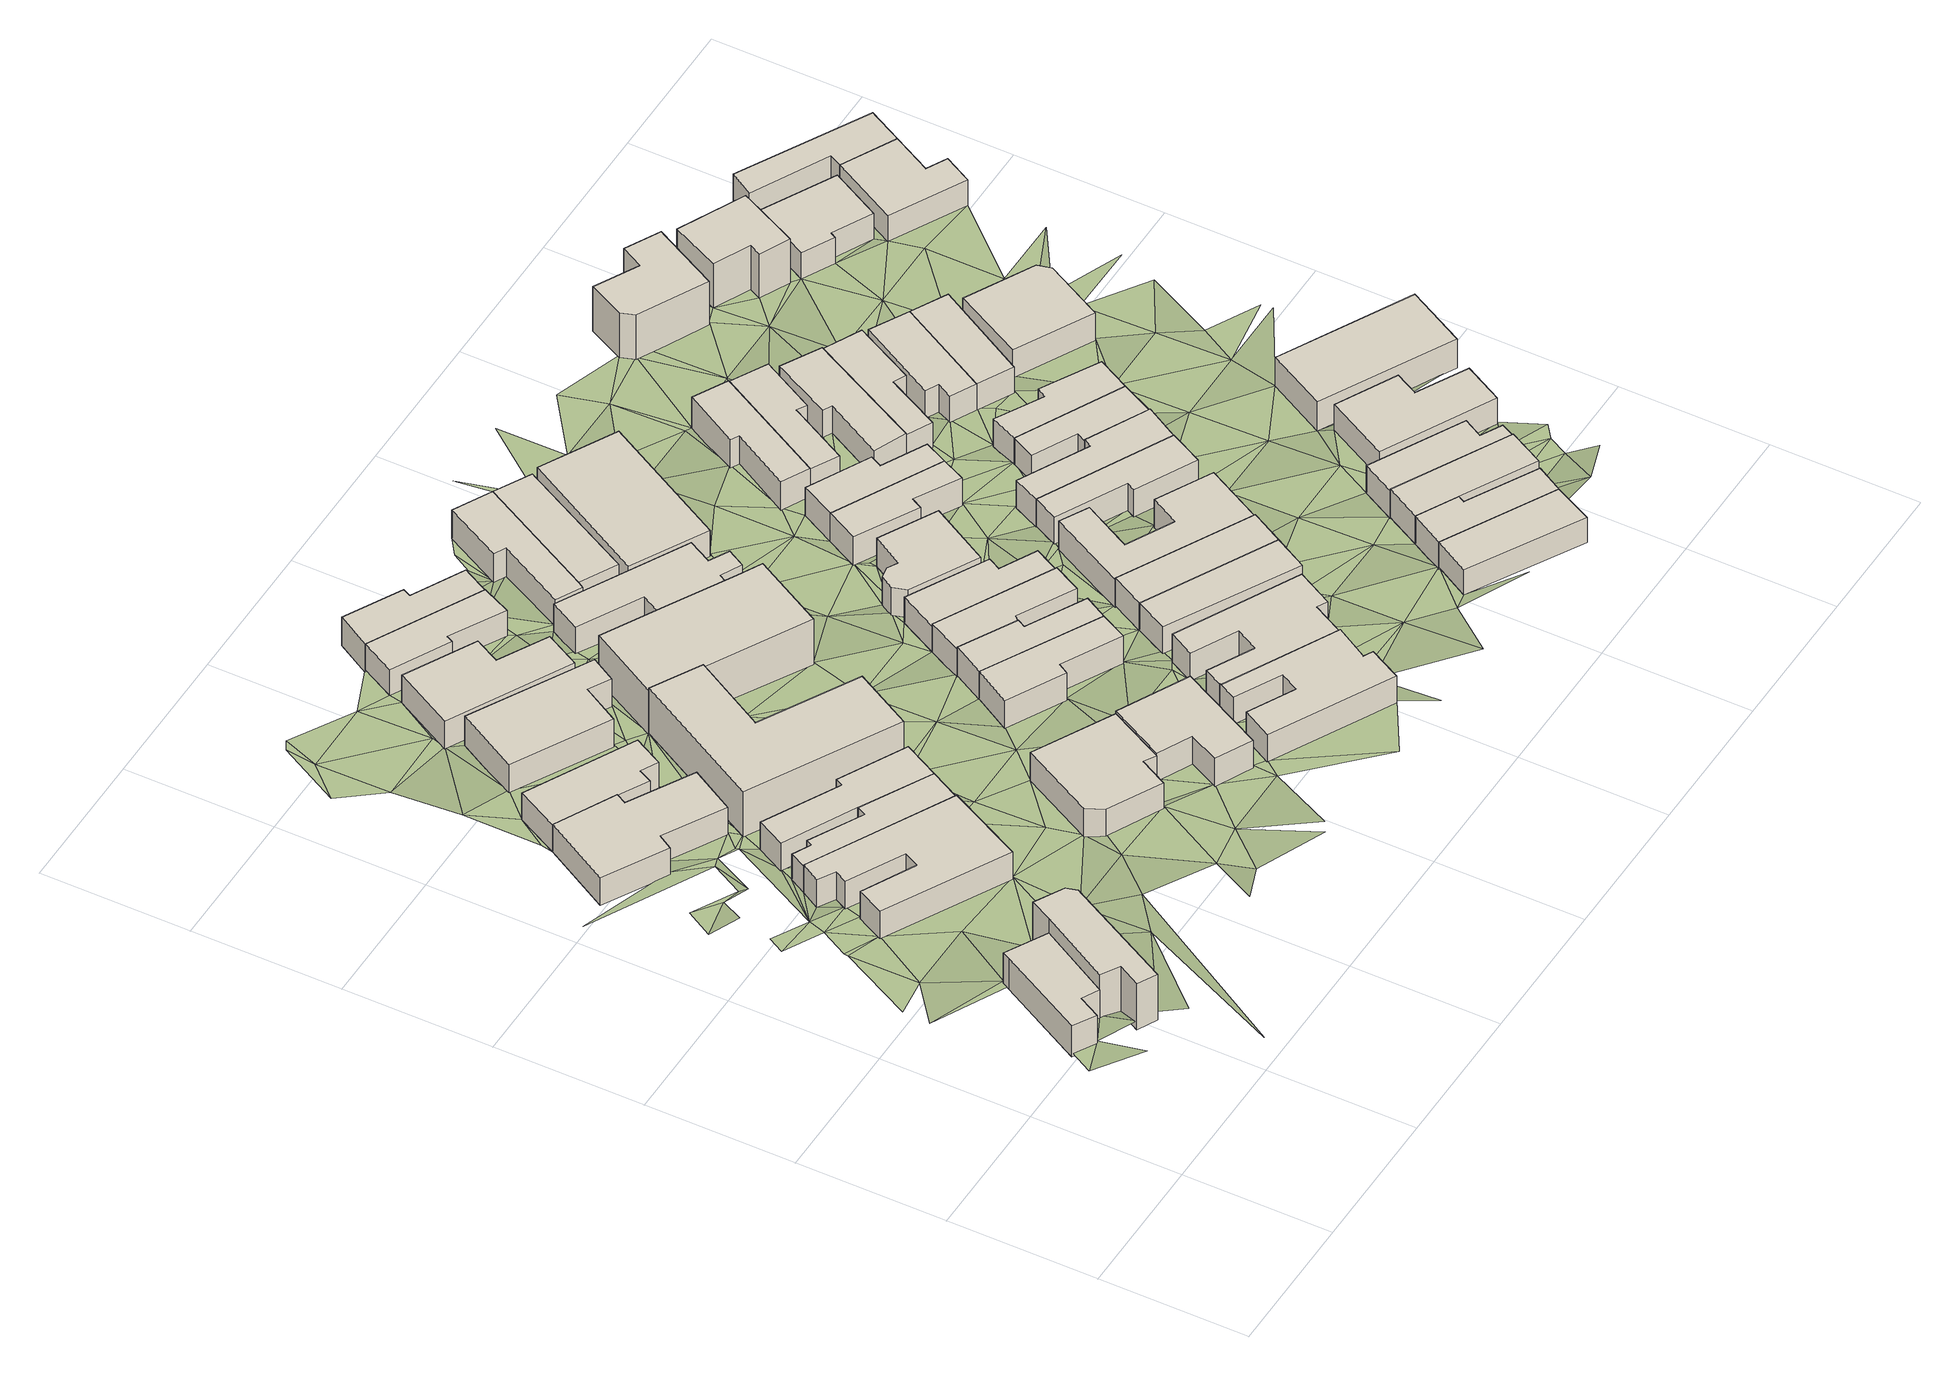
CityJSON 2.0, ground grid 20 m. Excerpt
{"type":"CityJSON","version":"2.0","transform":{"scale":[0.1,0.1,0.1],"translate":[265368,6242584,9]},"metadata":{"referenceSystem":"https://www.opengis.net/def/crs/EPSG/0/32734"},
"CityObjects":{
"building1":{"type":"Building","attributes":{"address":"20 Pope Street Salt River Cape Town","building":"house","building:levels":"1","footprint":{"type":"Polygon"},"plus_code":"CJX4XPX4+XVX","ground_height":13.85,"building_height":4.1,"roof_height":17.95},"geometry":[{"type":"Solid","lod":"1","boundaries":[[[[0,1,2,3]],[[1,4,5,2]],[[4,6,7,8,5]],[[6,9,10,11,8,7]],[[9,12,13,11,10]],[[12,14,15,13]],[[14,0,3,15]],[[3,2,5,8,11,13,15]],[[14,12,9,6,4,1,0]]]]}]},
"building2":{"type":"Building","attributes":{"address":"36 Coleridge Road Salt River Cape Town","building":"house","building:levels":"2","footprint":{"type":"Polygon"},"plus_code":"CJXCXQX9+XHV","ground_height":13.36,"building_height":6.9,"roof_height":20.26},"geometry":[{"type":"Solid","lod":"1","boundaries":[[[[14,16,17,18,15]],[[16,19,20,17]],[[19,21,22,20]],[[21,23,24,22]],[[23,25,26,24]],[[25,27,28,26]],[[27,0,3,29,28]],[[0,14,15,18,29,3]],[[18,17,20,22,24,26,28,29]],[[0,27,25,23,21,19,16,14]]]]}]},
"building3":{"type":"Building","attributes":{"address":"31 Burns Road Salt River Cape Town","building":"house","building:levels":"1","footprint":{"type":"Polygon"},"plus_code":"CJX3XFX7+XJW","ground_height":12.01,"building_height":4.1,"roof_height":16.11},"geometry":[{"type":"Solid","lod":"1","boundaries":[[[[30,31,32,33,34]],[[31,35,36,32]],[[35,37,38,36]],[[37,39,40,38]],[[39,41,42,40]],[[41,43,44,42]],[[43,45,46,47,44]],[[45,30,34,33,47,46]],[[33,32,36,38,40,42,44,47]],[[45,43,41,39,37,35,31,30]]]]}]},
"building4":{"type":"Building","attributes":{"address":"30 Coleridge Road Salt River Cape Town","building":"house","building:levels":"1","footprint":{"type":"Polygon"},"plus_code":"CJXWX8XM+XPX","ground_height":12.72,"building_height":4.1,"roof_height":16.82},"geometry":[{"type":"Solid","lod":"1","boundaries":[[[[48,49,50,51,52,53]],[[49,54,55,51,50]],[[54,56,57,55]],[[56,58,59,57]],[[58,60,61,59]],[[60,62,63,61]],[[62,64,65,63]],[[64,66,67,65]],[[66,68,69,67]],[[68,48,53,52,69]],[[52,51,55,57,59,61,63,65,67,69]],[[68,66,64,62,60,58,56,54,49,48]]]]}]},
"building5":{"type":"Building","attributes":{"address":"28 Salt River Cape Town","building":"house","building:levels":"1","footprint":{"type":"Polygon"},"plus_code":"CJXWX4X9+X8V","ground_height":12.41,"building_height":4.1,"roof_height":16.51},"geometry":[{"type":"Solid","lod":"1","boundaries":[[[[70,71,72,73]],[[71,74,75,72]],[[74,76,77,75]],[[76,78,79,77]],[[78,80,81,79]],[[80,49,50,81]],[[49,48,53,50]],[[48,70,73,53]],[[73,72,75,77,79,81,50,53]],[[48,49,80,78,76,74,71,70]]]]}]},
"building6":{"type":"Building","attributes":{"address":"29 Burns Road Salt River Cape Town","building":"house","building:levels":"1","footprint":{"type":"Polygon"},"plus_code":"CJX8XXX6+X9W","ground_height":11.77,"building_height":4.1,"roof_height":15.87},"geometry":[{"type":"Solid","lod":"1","boundaries":[[[[30,45,46,34]],[[45,82,83,46]],[[82,84,85,83]],[[84,86,87,85]],[[86,88,89,87]],[[88,90,91,89]],[[90,30,34,91]],[[34,46,83,85,87,89,91]],[[90,88,86,84,82,45,30]]]]}]},
"building7":{"type":"Building","attributes":{"address":"26 Coleridge Road Salt River Cape Town","building":"house","building:levels":"1","footprint":{"type":"Polygon"},"plus_code":"CJXXXWXH+X3W","ground_height":12.41,"building_height":4.1,"roof_height":16.51},"geometry":[{"type":"Solid","lod":"1","boundaries":[[[[92,93,94,73]],[[93,95,96,94]],[[95,97,98,96]],[[97,99,100,98]],[[99,101,102,100]],[[101,103,72,102]],[[103,92,73,72]],[[73,94,96,98,100,102,72]],[[103,101,99,97,95,93,92]]]]}]},
"building8":{"type":"Building","attributes":{"address":"27 Burns Road Salt River Cape Town","building":"house","building:levels":"1","footprint":{"type":"Polygon"},"plus_code":"CJXJX3X4+X6X","ground_height":11.77,"building_height":4.1,"roof_height":15.87},"geometry":[{"type":"Solid","lod":"1","boundaries":[[[[104,105,106,107]],[[105,108,109,106]],[[108,110,111,109]],[[110,112,113,111]],[[112,114,115,113]],[[114,104,107,115]],[[107,106,109,111,113,115]],[[114,112,110,108,105,104]]]]}]},
"building9":{"type":"Building","attributes":{"address":"Coleridge Road Salt River Cape Town","building":"apartments","building:levels":"2","building:flats":"8","footprint":{"type":"Polygon"},"plus_code":"CJXXX3XQ+XJR","ground_height":12.13,"building_height":6.9,"roof_height":19.03},"geometry":[{"type":"Solid","lod":"1","boundaries":[[[[116,117,118,119,120,121]],[[117,122,123,119,118]],[[122,124,125,123]],[[124,126,127,125]],[[126,128,129,127]],[[128,116,121,120,129]],[[120,119,123,125,127,129]],[[128,126,124,122,117,116]]]]}]},
"building10":{"type":"Building","attributes":{"address":"5 Pope Street Salt River Cape Town","building":"house","building:levels":"1","footprint":{"type":"Polygon"},"plus_code":"CMXVXHXF+X7R","ground_height":12.82,"building_height":4.1,"roof_height":16.92},"geometry":[{"type":"Solid","lod":"1","boundaries":[[[[130,131,132,133]],[[131,134,135,132]],[[134,136,137,135]],[[136,138,139,137]],[[138,140,141,139]],[[140,142,143,141]],[[142,130,133,143]],[[133,132,135,137,139,141,143]],[[142,140,138,136,134,131,130]]]]}]},
"building11":{"type":"Building","attributes":{"address":"25 Burns Road Salt River Cape Town","building":"house","building:levels":"1","footprint":{"type":"Polygon"},"plus_code":"CJXPX3XJ+X2W","ground_height":11.19,"building_height":4.1,"roof_height":15.29},"geometry":[{"type":"Solid","lod":"1","boundaries":[[[[144,145,146,147]],[[145,148,149,146]],[[148,150,151,149]],[[150,152,153,151]],[[152,154,155,153]],[[154,144,147,155]],[[147,146,149,151,153,155]],[[154,152,150,148,145,144]]]]}]},
"building12":{"type":"Building","attributes":{"address":"23 Burns Road Salt River Cape Town","building":"house","building:levels":"1","footprint":{"type":"Polygon"},"plus_code":"CMX3X8XG+XVX","ground_height":10.86,"building_height":4.1,"roof_height":14.96},"geometry":[{"type":"Solid","lod":"1","boundaries":[[[[156,157,158,159,160,161]],[[157,162,163,159,158]],[[162,164,165,163]],[[164,166,167,165]],[[166,168,169,167]],[[168,156,161,160,169]],[[160,159,163,165,167,169]],[[168,166,164,162,157,156]]]]}]},
"building13":{"type":"Building","attributes":{"address":"5A Pope Street Salt River Cape Town","building":"house","building:levels":"1","footprint":{"type":"Polygon"},"plus_code":"CPXCX6XH+XFW","ground_height":13.22,"building_height":4.1,"roof_height":17.32},"geometry":[{"type":"Solid","lod":"1","boundaries":[[[[170,171,143,172,173,133]],[[171,174,175,172,143]],[[174,176,177,175]],[[176,178,179,177]],[[178,180,181,179]],[[180,170,133,173,181]],[[173,172,175,177,179,181]],[[180,178,176,174,171,170]]]]}]},
"building14":{"type":"Building","attributes":{"address":"18 Coleridge Road Salt River Cape Town","building":"civic","building:levels":"2","footprint":{"type":"Polygon"},"plus_code":"CMXMXGX2+X2W","ground_height":11.58,"building_height":6.9,"roof_height":18.48},"geometry":[{"type":"Solid","lod":"1","boundaries":[[[[182,183,184,185,186,187]],[[183,188,189,185,184]],[[188,190,121,189]],[[190,191,192,121]],[[191,193,194,192]],[[193,195,196,194]],[[195,182,187,186,196]],[[186,185,189,121,192,194,196]],[[195,193,191,190,188,183,182]]]]}]},
"building15":{"type":"Building","attributes":{"address":"21 Burns Road Salt River Cape Town","building":"house","building:levels":"1","footprint":{"type":"Polygon"},"plus_code":"CMX5XXXG+X9X","ground_height":10.78,"building_height":4.1,"roof_height":14.88},"geometry":[{"type":"Solid","lod":"1","boundaries":[[[[197,198,161,158]],[[198,199,200,161]],[[199,201,202,200]],[[201,203,204,205,202]],[[203,206,207,208,205,204]],[[206,197,158,208,207]],[[158,161,200,202,205,208]],[[206,203,201,199,198,197]]]]}]},
"building16":{"type":"Building","attributes":{"address":"31 Coleridge Road Salt River Cape Town","building":"house","building:levels":"1","footprint":{"type":"Polygon"},"plus_code":"CPXFXRXQ+X3W","ground_height":12.51,"building_height":4.1,"roof_height":16.61},"geometry":[{"type":"Solid","lod":"1","boundaries":[[[[209,210,211,212]],[[210,213,214,211]],[[213,215,216,214]],[[215,217,218,216]],[[217,219,220,218]],[[219,209,212,220]],[[212,211,214,216,218,220]],[[219,217,215,213,210,209]]]]}]},
"building17":{"type":"Building","attributes":{"address":"40 Cecil Road Salt River Cape Town","building":"house","building:levels":"1","footprint":{"type":"Polygon"},"plus_code":"CPXXXXX7+X4W","ground_height":13.28,"building_height":4.1,"roof_height":17.38},"geometry":[{"type":"Solid","lod":"1","boundaries":[[[[221,222,223,224,225,226]],[[222,227,228,224,223]],[[227,229,230,228]],[[229,231,232,230]],[[231,233,234,232]],[[233,235,236,234]],[[235,237,238,236]],[[237,239,240,238]],[[239,241,242,240]],[[241,243,244,242]],[[243,221,226,225,244]],[[225,224,228,230,232,234,236,238,240,242,244]],[[243,241,239,237,235,233,231,229,227,222,221]]]]}]},
"building18":{"type":"Building","attributes":{"address":"Coleridge Road Salt River Cape Town","building":"house","building:levels":"1","footprint":{"type":"Polygon"},"plus_code":"CPX4XFXG+XVR","ground_height":11.29,"building_height":4.1,"roof_height":15.39},"geometry":[{"type":"Solid","lod":"1","boundaries":[[[[183,182,187,184]],[[182,245,246,187]],[[245,247,248,246]],[[247,249,250,248]],[[249,251,252,250]],[[251,253,254,252]],[[253,255,256,254]],[[255,257,258,256]],[[257,259,260,258]],[[259,183,184,260]],[[184,187,246,248,250,252,254,256,258,260]],[[259,257,255,253,251,249,247,245,182,183]]]]}]},
"building19":{"type":"Building","attributes":{"address":"29 Coleridge Road Salt River Cape Town","building":"house","building:levels":"1","footprint":{"type":"Polygon"},"plus_code":"CPXMXCXF+XRR","ground_height":12.51,"building_height":4.1,"roof_height":16.61},"geometry":[{"type":"Solid","lod":"1","boundaries":[[[[261,262,220,212]],[[262,263,264,220]],[[263,265,266,264]],[[265,267,268,269,266]],[[267,270,271,272,269,268]],[[270,261,212,272,271]],[[212,220,264,266,269,272]],[[270,267,265,263,262,261]]]]}]},
"building20":{"type":"Building","attributes":{"address":"16 Tennyson Street Salt River Cape Town","building":"house","building:levels":"1","footprint":{"type":"Polygon"},"plus_code":"CMXVX2XG+XWV","ground_height":10.83,"building_height":4.1,"roof_height":14.93},"geometry":[{"type":"Solid","lod":"1","boundaries":[[[[273,274,275,276]],[[274,277,278,275]],[[277,279,280,278]],[[279,281,282,280]],[[281,283,284,282]],[[283,285,286,284]],[[285,273,276,286]],[[276,275,278,280,282,284,286]],[[285,283,281,279,277,274,273]]]]}]},
"building21":{"type":"Building","attributes":{"address":"27 Coleridge Road Salt River Cape Town","building":"house","building:levels":"1","footprint":{"type":"Polygon"},"plus_code":"CPXQX3XJ+XJX","ground_height":12.12,"building_height":4.1,"roof_height":16.22},"geometry":[{"type":"Solid","lod":"1","boundaries":[[[[287,288,268,271]],[[288,289,290,268]],[[289,291,292,290]],[[291,293,294,295,292]],[[293,296,297,298,295,294]],[[296,287,271,298,297]],[[271,268,290,292,295,298]],[[296,293,291,289,288,287]]]]}]},
"building22":{"type":"Building","attributes":{"address":"38 Cecil Road Salt River Cape Town","building":"house","building:levels":"1","footprint":{"type":"Polygon"},"plus_code":"CQXFXFXW+XJW","ground_height":12.93,"building_height":4.1,"roof_height":17.03},"geometry":[{"type":"Solid","lod":"1","boundaries":[[[[299,300,301,226]],[[300,302,303,301]],[[302,304,305,303]],[[304,306,307,305]],[[306,308,309,307]],[[308,310,311,309]],[[310,312,313,311]],[[312,314,315,313]],[[314,316,223,315]],[[316,299,226,223]],[[226,301,303,305,307,309,311,313,315,223]],[[316,314,312,310,308,306,304,302,300,299]]]]}]},
"building23":{"type":"Building","attributes":{"address":"18 Tennyson Street Salt River Cape Town","building":"house","building:levels":"1","footprint":{"type":"Polygon"},"plus_code":"CPX4XWXQ+X3W","ground_height":10.83,"building_height":4.1,"roof_height":14.93},"geometry":[{"type":"Solid","lod":"1","boundaries":[[[[273,285,286,276]],[[285,317,318,286]],[[317,319,320,318]],[[319,273,276,320]],[[276,286,318,320]],[[319,317,285,273]]]]}]},
"building24":{"type":"Building","attributes":{"address":"25 Coleridge Road Salt River Cape Town","building":"house","building:levels":"1","footprint":{"type":"Polygon"},"plus_code":"CPXRX8X5+XXX","ground_height":11.75,"building_height":4.1,"roof_height":15.85},"geometry":[{"type":"Solid","lod":"1","boundaries":[[[[296,293,294,297]],[[293,321,322,294]],[[321,323,324,322]],[[323,325,326,324]],[[325,327,328,326]],[[327,296,297,328]],[[297,294,322,324,326,328]],[[327,325,323,321,293,296]]]]}]},
"building25":{"type":"Building","attributes":{"address":"23 Coleridge Road Salt River Cape Town","building":"house","building:levels":"1","footprint":{"type":"Polygon"},"plus_code":"CPXWXPXC+XRR","ground_height":11.75,"building_height":4.1,"roof_height":15.85},"geometry":[{"type":"Solid","lod":"1","boundaries":[[[[329,330,331,332]],[[330,333,334,331]],[[333,335,336,334]],[[335,337,338,336]],[[337,339,340,338]],[[339,341,342,340]],[[341,343,344,342]],[[343,329,332,344]],[[332,331,334,336,338,340,342,344]],[[343,341,339,337,335,333,330,329]]]]}]},
"building26":{"type":"Building","attributes":{"address":"36 Cecil Road Salt River Cape Town","building":"house","building:levels":"1","footprint":{"type":"Polygon"},"plus_code":"CQXGXFXP+XPR","ground_height":12.64,"building_height":4.1,"roof_height":16.74},"geometry":[{"type":"Solid","lod":"1","boundaries":[[[[345,346,347,348]],[[346,349,350,347]],[[349,351,352,350]],[[351,345,348,352]],[[348,347,350,352]],[[351,349,346,345]]]]}]},
"building27":{"type":"Building","attributes":{"address":"20 Tennyson Street Salt River Cape Town","building":"house","building:levels":"1","footprint":{"type":"Polygon"},"plus_code":"CPXHX5X3+XJR","ground_height":10.68,"building_height":4.1,"roof_height":14.78},"geometry":[{"type":"Solid","lod":"1","boundaries":[[[[353,354,355,356]],[[354,357,358,355]],[[357,359,360,358]],[[359,353,356,360]],[[356,355,358,360]],[[359,357,354,353]]]]}]},
"building28":{"type":"Building","attributes":{"address":"34 Cecil Road Salt River Cape Town","building":"house","building:levels":"1","footprint":{"type":"Polygon"},"plus_code":"CQXJXVX4+X4R","ground_height":12.64,"building_height":4.1,"roof_height":16.74},"geometry":[{"type":"Solid","lod":"1","boundaries":[[[[361,362,363,348]],[[362,364,365,366,363]],[[364,367,368,347,366,365]],[[367,361,348,347,368]],[[348,363,366,347]],[[367,364,362,361]]]]}]},
"building29":{"type":"Building","attributes":{"address":"21 Coleridge Road Salt River Cape Town","building":"house","building:levels":"1","footprint":{"type":"Polygon"},"plus_code":"CQX7XRXH+X5W","ground_height":11.36,"building_height":4.1,"roof_height":15.46},"geometry":[{"type":"Solid","lod":"1","boundaries":[[[[369,370,371,372]],[[370,373,374,371]],[[373,375,376,374]],[[375,377,378,376]],[[377,379,380,378]],[[379,369,372,380]],[[372,371,374,376,378,380]],[[379,377,375,373,370,369]]]]}]},
"building30":{"type":"Building","attributes":{"address":"32 Cecil Road Salt River Cape Town","building":"house","building:levels":"1","footprint":{"type":"Polygon"},"plus_code":"CQXFX9XH+XMW","ground_height":12.32,"building_height":4.1,"roof_height":16.42},"geometry":[{"type":"Solid","lod":"1","boundaries":[[[[381,382,383,384]],[[382,385,386,383]],[[385,387,388,386]],[[387,389,390,388]],[[389,391,392,390]],[[391,393,394,392]],[[393,395,365,394]],[[395,381,384,365]],[[384,383,386,388,390,392,394,365]],[[395,393,391,389,387,385,382,381]]]]}]},
"building31":{"type":"Building","attributes":{"address":"19 Coleridge Road Salt River Cape Town","building":"house","building:levels":"1","footprint":{"type":"Polygon"},"plus_code":"CQXCXXX7+X6V","ground_height":11.36,"building_height":4.1,"roof_height":15.46},"geometry":[{"type":"Solid","lod":"1","boundaries":[[[[369,379,380,372]],[[379,396,397,380]],[[396,398,399,397]],[[398,400,401,399]],[[400,402,403,401]],[[402,369,372,403]],[[372,380,397,399,401,403]],[[402,400,398,396,379,369]]]]}]},
"building32":{"type":"Building","attributes":{"address":"22 Tennyson Street Salt River Cape Town","building":"house","building:levels":"1","footprint":{"type":"Polygon"},"plus_code":"CQX8XHXP+X5W","ground_height":11.08,"building_height":4.1,"roof_height":15.18},"geometry":[{"type":"Solid","lod":"1","boundaries":[[[[404,405,406,407,408]],[[405,409,410,406]],[[409,411,412,410]],[[411,413,414,412]],[[413,415,416,417,414]],[[415,404,408,407,417,416]],[[407,406,410,412,414,417]],[[415,413,411,409,405,404]]]]}]},
"building33":{"type":"Building","attributes":{"address":"30 Cecil Road Salt River Cape Town","building":"house","building:levels":"1","footprint":{"type":"Polygon"},"plus_code":"CRX2X6XV+X3R","ground_height":11.8,"building_height":4.1,"roof_height":15.9},"geometry":[{"type":"Solid","lod":"1","boundaries":[[[[418,419,420,421,422,423]],[[419,424,425,421,420]],[[424,426,427,425]],[[426,428,429,427]],[[428,430,431,429]],[[430,418,423,422,431]],[[422,421,425,427,429,431]],[[430,428,426,424,419,418]]]]}]},
"building34":{"type":"Building","attributes":{"address":"Cecil Road Salt River Cape Town","building":"house","building:levels":"1","footprint":{"type":"Polygon"},"plus_code":"CRXPXGXG+X9V","ground_height":12.83,"building_height":4.1,"roof_height":16.93},"geometry":[{"type":"Solid","lod":"1","boundaries":[[[[432,433,434,435]],[[433,436,437,434]],[[436,438,439,437]],[[438,432,435,439]],[[435,434,437,439]],[[438,436,433,432]]]]}]},
"building35":{"type":"Building","attributes":{"address":"24 Tennyson Street Salt River Cape Town","building":"house","building:levels":"1","footprint":{"type":"Polygon"},"plus_code":"CQXMXWXP+X6X","ground_height":11.04,"building_height":4.1,"roof_height":15.14},"geometry":[{"type":"Solid","lod":"1","boundaries":[[[[404,415,416,408]],[[415,440,441,416]],[[440,442,443,441]],[[442,444,445,443]],[[444,446,447,445]],[[446,404,408,447]],[[408,416,441,443,445,447]],[[446,444,442,440,415,404]]]]}]},
"building36":{"type":"Building","attributes":{"address":"28 Cecil Road Salt River Cape Town","building":"house","building:levels":"1","footprint":{"type":"Polygon"},"plus_code":"CRX6X6XX+XJW","ground_height":11.66,"building_height":4.1,"roof_height":15.76},"geometry":[{"type":"Solid","lod":"1","boundaries":[[[[448,449,450,451,452,453]],[[449,454,455,451,450]],[[454,456,423,455]],[[456,457,458,423]],[[457,459,460,458]],[[459,448,453,452,460]],[[452,451,455,423,458,460]],[[459,457,456,454,449,448]]]]}]},
"building37":{"type":"Building","attributes":{"address":"Cecil Road Salt River Cape Town","building":"house","building:levels":"1","footprint":{"type":"Polygon"},"plus_code":"CRXRXWXM+X7W","ground_height":12.83,"building_height":4.1,"roof_height":16.93},"geometry":[{"type":"Solid","lod":"1","boundaries":[[[[461,462,439,435]],[[462,463,464,439]],[[463,465,466,464]],[[465,467,468,466]],[[467,469,470,468]],[[469,461,435,470]],[[435,439,464,466,468,470]],[[469,467,465,463,462,461]]]]}]},
"building38":{"type":"Building","attributes":{"address":"26 Tennyson Street Salt River Cape Town","building":"house","building:levels":"1","footprint":{"type":"Polygon"},"plus_code":"CQXRXMXC+X8X","ground_height":11.04,"building_height":4.1,"roof_height":15.14},"geometry":[{"type":"Solid","lod":"1","boundaries":[[[[471,472,473,474,475]],[[472,476,477,473]],[[476,478,479,477]],[[478,480,481,479]],[[480,482,483,484,481]],[[482,471,475,474,484,483]],[[474,473,477,479,481,484]],[[482,480,478,476,472,471]]]]}]},
"building39":{"type":"Building","attributes":{"address":"Cecil Road Salt River Cape Town","building":"house","building:levels":"1","footprint":{"type":"Polygon"},"plus_code":"CRXXXHXH+X8W","ground_height":12.83,"building_height":4.1,"roof_height":16.93},"geometry":[{"type":"Solid","lod":"1","boundaries":[[[[485,469,470,486]],[[469,467,487,468,470]],[[467,488,489,468,487]],[[488,490,491,492,489]],[[490,485,486,492,491]],[[486,470,468,489,492]],[[490,488,467,469,485]]]]}]},
"building40":{"type":"Building","attributes":{"address":"26 Cecil Road Salt River Cape Town","building":"house","building:levels":"1","footprint":{"type":"Polygon"},"plus_code":"CRX8XHXC+XHV","ground_height":11.4,"building_height":4.1,"roof_height":15.5},"geometry":[{"type":"Solid","lod":"1","boundaries":[[[[493,494,495,496]],[[494,497,498,495]],[[497,499,500,498]],[[499,501,453,500]],[[501,502,503,453]],[[502,493,496,503]],[[496,495,498,500,453,503]],[[502,501,499,497,494,493]]]]}]},
"building41":{"type":"Building","attributes":{"address":"28 Tennyson Street Salt River Cape Town","building":"house","building:levels":"1","footprint":{"type":"Polygon"},"plus_code":"CRX6X5X7+XWW","ground_height":10.77,"building_height":4.1,"roof_height":14.87},"geometry":[{"type":"Solid","lod":"1","boundaries":[[[[471,482,483,475]],[[482,504,505,483]],[[504,506,507,505]],[[506,508,509,507]],[[508,510,511,509]],[[510,471,475,511]],[[475,483,505,507,509,511]],[[510,508,506,504,482,471]]]]}]},
"building42":{"type":"Building","attributes":{"address":"Cecil Road Salt River Cape Town","building":"house","building:levels":"1","footprint":{"type":"Polygon"},"plus_code":"CVX2XXXV+XCX","ground_height":12.51,"building_height":4.1,"roof_height":16.61},"geometry":[{"type":"Solid","lod":"1","boundaries":[[[[512,513,491,514]],[[513,515,516,491]],[[515,517,518,516]],[[517,519,520,518]],[[519,521,522,520]],[[521,512,514,522]],[[514,491,516,518,520,522]],[[521,519,517,515,513,512]]]]}]},
"building43":{"type":"Building","attributes":{"address":"24 Cecil Road Salt River Cape Town","building":"house","building:levels":"1","footprint":{"type":"Polygon"},"plus_code":"CRXFXHX4+X6R","ground_height":11.4,"building_height":4.1,"roof_height":15.5},"geometry":[{"type":"Solid","lod":"1","boundaries":[[[[493,523,524,496]],[[523,525,526,524]],[[525,527,528,526]],[[527,529,530,528]],[[529,494,495,530]],[[494,493,496,495]],[[496,524,526,528,530,495]],[[494,529,527,525,523,493]]]]}]},
"building44":{"type":"Building","attributes":{"address":"30 Tennyson Street Salt River Cape Town","building":"house","building:levels":"1","footprint":{"type":"Polygon"},"plus_code":"CRXFX6X5+X7W","ground_height":10.77,"building_height":4.1,"roof_height":14.87},"geometry":[{"type":"Solid","lod":"1","boundaries":[[[[531,532,533,534]],[[532,535,536,533]],[[535,537,538,536]],[[537,539,540,538]],[[539,541,542,540]],[[541,531,534,542]],[[534,533,536,538,540,542]],[[541,539,537,535,532,531]]]]}]},
"building45":{"type":"Building","attributes":{"address":"Cecil Road Salt River Cape Town","building":"house","building:levels":"1","footprint":{"type":"Polygon"},"plus_code":"CVX7X5XX+XCX","ground_height":12.17,"building_height":4.1,"roof_height":16.27},"geometry":[{"type":"Solid","lod":"1","boundaries":[[[[543,544,545,546]],[[544,547,548,545]],[[547,549,550,548]],[[549,551,552,550]],[[551,553,554,552]],[[553,543,546,554]],[[546,545,548,550,552,554]],[[553,551,549,547,544,543]]]]}]},
"building46":{"type":"Building","attributes":{"address":"32 Tennyson Street Salt River Cape Town","building":"house","building:levels":"1","footprint":{"type":"Polygon"},"plus_code":"CRXMXCXX+X3V","ground_height":10.77,"building_height":4.1,"roof_height":14.87},"geometry":[{"type":"Solid","lod":"1","boundaries":[[[[531,541,542,534]],[[541,555,556,542]],[[555,557,558,556]],[[557,531,534,558]],[[534,542,556,558]],[[557,555,541,531]]]]}]},
"building47":{"type":"Building","attributes":{"address":"17 Coleridge Road Salt River Cape Town","building":"house","building:levels":"2","footprint":{"type":"Polygon"},"plus_code":"CRX4XMXG+XFW","ground_height":10.05,"building_height":6.9,"roof_height":16.95},"geometry":[{"type":"Solid","lod":"1","boundaries":[[[[559,560,561,562]],[[560,563,564,561]],[[563,565,566,564]],[[565,567,568,566]],[[567,569,570,568]],[[569,571,572,570]],[[571,559,562,572]],[[562,561,564,566,568,570,572]],[[571,569,567,565,563,560,559]]]]}]},
"building48":{"type":"Building","attributes":{"address":"34 Tennyson Street Salt River Cape Town","building":"house","building:levels":"1","footprint":{"type":"Polygon"},"plus_code":"CVX3XRXR+X7W","ground_height":10.76,"building_height":4.1,"roof_height":14.86},"geometry":[{"type":"Solid","lod":"1","boundaries":[[[[573,574,575,576]],[[574,577,578,575]],[[577,579,580,578]],[[579,581,582,580]],[[581,573,576,582]],[[576,575,578,580,582]],[[581,579,577,574,573]]]]}]},
"building49":{"type":"Building","attributes":{"address":"41 Cecil Road Salt River Cape Town","building":"house","building:levels":"1","footprint":{"type":"Polygon"},"plus_code":"CVXMXHXG+XQV","ground_height":12.17,"building_height":4.1,"roof_height":16.27},"geometry":[{"type":"Solid","lod":"1","boundaries":[[[[583,584,585,586]],[[584,587,588,585]],[[587,589,590,588]],[[589,583,586,590]],[[586,585,588,590]],[[589,587,584,583]]]]}]},
"building50":{"type":"Building","attributes":{"address":"15 Tennyson Street Salt River Cape Town","building":"house","building:levels":"2","footprint":{"type":"Polygon"},"plus_code":"CRXPX7X4+X2W","ground_height":10.36,"building_height":6.9,"roof_height":17.26},"geometry":[{"type":"Solid","lod":"1","boundaries":[[[[591,592,593,594]],[[592,595,596,593]],[[595,597,598,596]],[[597,599,600,598]],[[599,601,602,600]],[[601,591,594,602]],[[594,593,596,598,600,602]],[[601,599,597,595,592,591]]]]}]},
"building51":{"type":"Building","attributes":{"address":"17 Tennyson Street Salt River Cape Town","building":"house","building:levels":"1","footprint":{"type":"Polygon"},"plus_code":"CVX6X4XP+XGV","ground_height":10.43,"building_height":4.1,"roof_height":14.53},"geometry":[{"type":"Solid","lod":"1","boundaries":[[[[603,604,605,606]],[[604,607,608,605]],[[607,609,610,608]],[[609,611,612,610]],[[611,613,614,612]],[[613,603,606,614]],[[606,605,608,610,612,614]],[[613,611,609,607,604,603]]]]}]},
"building52":{"type":"Building","attributes":{"address":"22 Cecil Road Salt River Cape Town","building":"house","building:levels":"1","footprint":{"type":"Polygon"},"plus_code":"CVXMXMX5+X3V","ground_height":10.43,"building_height":4.1,"roof_height":14.53},"geometry":[{"type":"Solid","lod":"1","boundaries":[[[[615,616,617,618]],[[616,619,620,617]],[[619,621,622,620]],[[621,623,624,622]],[[623,625,626,624]],[[625,615,618,626]],[[618,617,620,622,624,626]],[[625,623,621,619,616,615]]]]}]},
"building53":{"type":"Building","attributes":{"address":"20 Cecil Road Salt River Cape Town","building":"house","building:levels":"1","footprint":{"type":"Polygon"},"plus_code":"CVXJX4X8+XVV","ground_height":10.36,"building_height":4.1,"roof_height":14.46},"geometry":[{"type":"Solid","lod":"1","boundaries":[[[[627,628,629,630]],[[628,631,632,633,629]],[[631,634,635,636,633,632]],[[634,616,617,636,635]],[[616,615,618,617]],[[615,627,630,618]],[[630,629,633,636,617,618]],[[615,616,634,631,628,627]]]]}]},
"terrain1":{"type":"TINRelief","geometry":[{"type":"CompositeSurface","lod":"1","boundaries":[[[637,638,639]],[[639,638,640]],[[639,641,642]],[[639,643,641]],[[644,645,646]],[[643,647,641]],[[646,648,644]],[[649,645,650]],[[650,645,651]],[[652,645,644]],[[650,651,653]],[[654,655,656]],[[657,658,659]],[[660,644,0]],[[661,654,656]],[[661,653,651]],[[645,652,651]],[[660,27,644]],[[662,663,664]],[[664,665,662]],[[27,652,644]],[[0,27,660]],[[661,651,666]],[[667,654,661]],[[657,23,658]],[[667,661,666]],[[668,665,664]],[[54,654,667]],[[669,670,671]],[[654,54,49]],[[672,673,657]],[[664,674,668]],[[54,667,56]],[[49,80,654]],[[652,675,651]],[[666,676,667]],[[674,669,668]],[[677,654,80]],[[652,27,675]],[[23,678,25]],[[675,27,25]],[[677,679,654]],[[23,657,678]],[[680,676,666]],[[669,674,681]],[[670,681,682]],[[681,670,669]],[[90,683,30]],[[80,76,677]],[[76,80,78]],[[675,25,678]],[[657,673,678]],[[683,90,684]],[[681,685,682]],[[681,679,686]],[[99,679,677]],[[686,685,681]],[[71,677,76]],[[687,686,679]],[[679,99,687]],[[684,90,688]],[[685,686,687]],[[689,690,691]],[[678,673,692]],[[693,694,695]],[[74,71,76]],[[696,675,678]],[[689,691,697]],[[698,690,684]],[[99,699,687]],[[687,700,685]],[[693,695,700]],[[684,688,698]],[[90,701,688]],[[678,692,696]],[[692,673,702]],[[691,690,703]],[[699,99,704]],[[705,697,691]],[[706,702,707]],[[693,708,709]],[[700,708,693]],[[710,48,675]],[[675,696,710]],[[703,690,698]],[[688,104,698]],[[705,691,711]],[[687,116,700]],[[696,692,712]],[[713,687,699]],[[701,714,688]],[[711,691,703]],[[715,702,706]],[[716,692,702]],[[708,700,116]],[[710,717,48]],[[712,692,716]],[[70,48,717]],[[116,701,708]],[[715,706,718]],[[703,698,154]],[[710,696,131]],[[716,702,715]],[[719,714,701]],[[717,710,131]],[[699,93,720]],[[70,717,93]],[[711,703,154]],[[720,713,699]],[[701,116,719]],[[721,698,104]],[[714,719,722]],[[162,711,154]],[[720,93,713]],[[723,716,715]],[[717,724,93]],[[716,725,726]],[[116,727,719]],[[711,162,157]],[[724,717,131]],[[727,722,719]],[[725,716,723]],[[728,715,729]],[[725,730,726]],[[104,731,721]],[[732,733,734]],[[735,162,154]],[[725,723,730]],[[715,728,723]],[[93,736,713]],[[733,732,124]],[[727,116,737]],[[154,738,735]],[[93,724,736]],[[730,723,739]],[[740,724,131]],[[736,124,713]],[[737,731,727]],[[723,728,741]],[[737,721,731]],[[738,742,743]],[[738,744,735]],[[736,724,745]],[[746,733,124]],[[728,747,741]],[[748,721,737]],[[749,734,733]],[[743,721,748]],[[124,736,746]],[[738,750,744]],[[728,751,747]],[[752,741,747]],[[745,724,753]],[[740,753,724]],[[743,754,738]],[[736,745,209]],[[733,746,749]],[[743,748,755]],[[748,737,756]],[[738,754,750]],[[255,743,755]],[[746,736,757]],[[740,758,753]],[[752,180,741]],[[754,743,255]],[[736,209,757]],[[180,758,740]],[[755,748,759]],[[750,754,760]],[[759,748,756]],[[752,761,180]],[[762,761,752]],[[751,763,747]],[[764,754,255]],[[760,754,764]],[[765,766,767]],[[768,180,761]],[[769,749,746]],[[746,757,296]],[[770,766,771]],[[255,772,764]],[[753,758,773]],[[762,774,761]],[[775,776,768]],[[758,180,777]],[[768,776,180]],[[296,769,746]],[[766,765,771]],[[773,778,753]],[[760,764,779]],[[180,776,780]],[[773,758,777]],[[765,760,781]],[[772,255,782]],[[777,180,780]],[[783,749,769]],[[781,771,765]],[[779,781,760]],[[772,784,785]],[[786,780,776]],[[749,783,195]],[[787,788,771]],[[327,769,296]],[[781,787,771]],[[782,784,772]],[[789,777,780]],[[782,255,253]],[[790,791,267]],[[773,777,789]],[[792,780,786]],[[241,763,793]],[[783,769,794]],[[795,195,247]],[[796,787,781]],[[795,247,245]],[[794,769,327]],[[789,797,773]],[[790,798,791]],[[195,783,799]],[[800,794,327]],[[797,346,773]],[[243,241,801]],[[796,781,802]],[[346,803,773]],[[799,247,195]],[[339,783,794]],[[221,243,801]],[[247,799,249]],[[798,804,791]],[[798,803,346]],[[251,249,253]],[[327,805,800]],[[253,806,782]],[[799,783,807]],[[807,783,339]],[[782,357,784]],[[304,797,789]],[[801,241,808]],[[253,249,806]],[[364,798,346]],[[807,339,337]],[[804,798,364]],[[808,221,801]],[[805,809,800]],[[249,799,810]],[[337,811,333]],[[221,812,813]],[[241,814,808]],[[804,364,815]],[[337,333,807]],[[249,810,806]],[[799,807,810]],[[812,221,808]],[[357,319,784]],[[805,816,817]],[[818,807,333]],[[304,819,797]],[[364,820,815]],[[820,817,815]],[[809,805,821]],[[810,807,369]],[[807,818,822]],[[818,333,822]],[[812,808,823]],[[806,810,824]],[[808,814,825]],[[823,304,812]],[[805,817,821]],[[364,826,820]],[[827,319,357]],[[828,822,333]],[[821,828,809]],[[817,820,826]],[[369,402,810]],[[806,824,829]],[[304,823,819]],[[830,817,826]],[[830,821,817]],[[810,831,824]],[[810,402,831]],[[832,806,829]],[[432,823,808]],[[822,828,833]],[[808,825,432]],[[826,391,830]],[[831,402,834]],[[835,819,823]],[[418,821,830]],[[828,821,836]],[[833,828,836]],[[825,433,432]],[[837,838,839]],[[824,831,840]],[[839,391,837]],[[841,433,825]],[[824,840,829]],[[842,357,832]],[[345,819,835]],[[402,843,834]],[[418,844,821]],[[842,845,357]],[[835,823,432]],[[821,844,836]],[[846,830,391]],[[843,402,847]],[[831,848,840]],[[849,834,843]],[[391,839,850]],[[851,852,345]],[[846,391,850]],[[832,829,853]],[[849,843,847]],[[853,829,840]],[[854,847,855]],[[851,345,835]],[[856,836,844]],[[849,847,854]],[[835,432,469]],[[854,855,857]],[[858,842,832]],[[836,859,860]],[[861,850,839]],[[856,859,836]],[[849,854,862]],[[844,863,856]],[[864,852,851]],[[865,835,469]],[[866,854,857]],[[853,840,405]],[[867,857,860]],[[868,852,864]],[[835,865,851]],[[861,839,868]],[[858,832,853]],[[849,869,870]],[[867,860,859]],[[859,856,871]],[[842,858,872]],[[863,871,856]],[[849,862,869]],[[857,873,866]],[[857,867,873]],[[858,853,405]],[[863,448,871]],[[864,861,868]],[[865,521,851]],[[874,870,869]],[[448,875,871]],[[876,867,859]],[[864,851,877]],[[878,879,880]],[[881,873,867]],[[874,869,882]],[[877,851,521]],[[881,867,876]],[[883,405,404]],[[884,858,405]],[[864,885,861]],[[858,886,872]],[[887,873,881]],[[882,888,874]],[[887,889,873]],[[861,885,890]],[[880,891,878]],[[521,544,877]],[[884,405,883]],[[885,864,877]],[[881,876,892]],[[883,404,888]],[[525,876,893]],[[887,881,894]],[[886,858,884]],[[880,895,896]],[[892,876,897]],[[876,525,897]],[[508,889,887]],[[898,544,521]],[[882,471,888]],[[896,891,880]],[[899,890,900]],[[543,877,544]],[[900,890,885]],[[901,884,883]],[[902,508,887]],[[885,877,584]],[[892,897,903]],[[903,897,525]],[[904,905,891]],[[891,896,906]],[[899,900,493]],[[907,883,888]],[[584,877,543]],[[898,908,544]],[[891,906,904]],[[888,471,907]],[[901,883,909]],[[903,525,523]],[[910,898,911]],[[909,884,901]],[[908,912,544]],[[508,902,510]],[[913,905,904]],[[493,900,914]],[[915,906,896]],[[510,916,471]],[[905,913,910]],[[913,904,906]],[[584,583,885]],[[900,885,583]],[[493,914,523]],[[917,903,523]],[[907,909,883]],[[471,916,907]],[[898,910,912]],[[510,902,916]],[[543,553,584]],[[898,912,908]],[[910,913,918]],[[919,903,917]],[[918,912,910]],[[900,920,914]],[[917,523,921]],[[909,907,595]],[[921,523,914]],[[902,922,916]],[[900,583,920]],[[557,903,919]],[[909,595,923]],[[553,551,924]],[[922,902,531]],[[925,584,553]],[[907,916,607]],[[917,574,919]],[[907,599,595]],[[926,909,923]],[[927,914,920]],[[595,592,923]],[[921,914,927]],[[595,599,597]],[[907,928,599]],[[607,916,922]],[[922,531,557]],[[919,574,557]],[[592,926,923]],[[607,928,907]],[[583,929,920]],[[920,930,927]],[[557,574,931]],[[932,921,927]],[[609,607,922]],[[921,932,933]],[[557,934,922]],[[935,930,920]],[[931,574,573]],[[604,928,607]],[[930,936,927]],[[932,927,936]],[[934,557,931]],[[609,922,937]],[[938,928,604]],[[939,592,938]],[[922,934,937]],[[611,609,613]],[[940,933,932]],[[938,604,631]],[[937,613,609]],[[941,573,933]],[[631,939,938]],[[931,573,941]],[[628,939,631]],[[603,631,604]],[[621,934,931]],[[616,613,937]],[[621,937,934]],[[603,613,616]],[[631,603,634]],[[616,634,603]]]}]}
},
"vertices":[
[206,290,40],[151,320,40],[151,320,89],[206,290,89],[146,310,40],[146,310,89],[82,191,40],[82,191,85],[82,191,89],[112,174,40],[112,174,85],[112,174,89],[128,204,40],[128,204,89],[151,192,40],[151,192,89],
[175,178,40],[175,178,113],[151,192,113],[158,147,40],[158,147,113],[184,134,40],[184,134,113],[263,283,40],[263,283,113],[259,298,40],[259,298,113],[220,319,40],[220,319,113],[206,290,113],
[103,889,27],[51,797,27],[51,797,71],[103,889,71],[103,889,69],[134,751,27],[134,751,71],[146,771,27],[146,771,71],[226,726,27],[226,726,71],[260,786,27],[260,786,71],[175,834,27],[175,834,71],[183,848,27],[183,848,69],[183,848,71],
[366,501,34],[178,599,34],[178,599,75],[178,599,78],[366,501,78],[366,501,75],[163,573,34],[163,573,78],[186,560,34],[186,560,78],[177,543,34],[177,543,78],[251,504,34],[251,504,78],[241,484,34],[241,484,78],[171,520,34],[171,520,78],[152,484,34],[152,484,78],[314,398,34],[314,398,78],
[388,543,34],[295,592,34],[295,592,75],[388,543,75],[289,580,34],[289,580,75],[218,617,34],[218,617,75],[214,609,34],[214,609,75],[190,621,34],[190,621,75],
[223,827,27],[223,827,69],[232,845,27],[232,845,69],[255,833,27],[255,833,69],[276,873,27],[276,873,69],[133,947,27],[133,947,69],
[388,543,31],[413,591,31],[413,591,75],[324,637,31],[324,637,75],[319,627,31],[319,627,75],[219,679,31],[219,679,75],[199,641,31],[199,641,75],[295,592,31],
[214,1067,22],[167,983,22],[167,983,69],[214,1067,69],[293,914,22],[293,914,69],[322,965,22],[322,965,69],[351,949,22],[351,949,69],[370,982,22],[370,982,69],
[330,888,28],[231,708,28],[231,708,95],[231,708,100],[330,888,100],[330,888,95],[424,603,28],[424,603,100],[467,682,28],[467,682,100],[339,752,28],[339,752,100],[395,852,28],[395,852,100],
[574,406,34],[469,461,34],[469,461,79],[574,406,79],[417,361,34],[417,361,79],[428,338,34],[428,338,79],[499,301,34],[499,301,79],[519,339,34],[519,339,79],[535,330,34],[535,330,79],
[200,1086,19],[359,1002,19],[359,1002,63],[200,1086,63],[384,1049,19],[384,1049,63],[319,1084,19],[319,1084,63],[337,1118,19],[337,1118,63],[244,1167,19],[244,1167,63],
[419,1154,19],[272,1231,19],[272,1231,59],[272,1231,60],[419,1154,60],[419,1154,59],[248,1185,19],[248,1185,60],[324,1145,19],[324,1145,60],[329,1154,19],[329,1154,60],[401,1115,19],[401,1115,60],
[574,406,38],[535,330,38],[535,330,83],[574,406,83],[580,308,38],[580,308,83],[560,267,38],[560,267,83],[608,243,38],[608,243,83],[667,359,38],[667,359,83],
[550,893,20],[468,938,20],[468,938,64],[468,938,95],[550,893,95],[550,893,64],[383,984,20],[383,984,95],[330,888,20],[395,852,20],[395,852,95],[528,780,20],[528,780,95],[581,877,20],[581,877,95],
[272,1231,14],[419,1154,14],[438,1190,14],[438,1190,59],[369,1226,14],[369,1226,59],[374,1237,14],[374,1237,53],[374,1237,59],[299,1277,14],[299,1277,53],[299,1277,59],
[562,580,32],[533,530,32],[533,530,76],[562,580,76],[609,490,32],[609,490,76],[617,504,32],[617,504,76],[695,463,32],[695,463,76],[713,499,32],[713,499,76],
[819,245,41],[672,320,41],[672,320,80],[672,320,84],[819,245,84],[819,245,80],[672,323,41],[672,323,84],[659,298,41],[659,298,84],[720,266,41],[720,266,84],[707,241,41],[707,241,84],[645,273,41],[645,273,84],[623,233,41],[623,233,84],[782,150,41],[782,150,84],[805,194,41],[805,194,84],[793,200,41],[793,200,84],
[568,926,20],[568,926,64],[596,912,20],[596,912,64],[609,936,20],[609,936,64],[583,950,20],[583,950,64],[600,982,20],[600,982,64],[433,1071,20],[433,1071,64],[410,1030,20],[410,1030,64],[494,985,20],[494,985,64],
[562,580,31],[713,499,31],[730,530,31],[730,530,76],[653,571,31],[653,571,76],[659,582,31],[659,582,72],[659,582,76],[585,622,31],[585,622,72],[585,622,76],
[568,1227,13],[518,1253,13],[518,1253,59],[568,1227,59],[477,1175,13],[477,1175,59],[493,1167,13],[493,1167,59],[444,1075,13],[444,1075,59],[478,1058,13],[478,1058,59],[483,1066,13],[483,1066,59],
[585,622,27],[659,582,27],[667,590,27],[667,590,72],[742,550,27],[742,550,72],[761,588,27],[761,588,68],[761,588,72],[609,668,27],[609,668,68],[609,668,72],
[819,245,36],[842,289,36],[842,289,80],[856,282,36],[856,282,80],[882,331,36],[882,331,80],[721,413,36],[721,413,80],[703,379,36],[703,379,80],[763,348,36],[763,348,80],[747,318,36],[747,318,80],[687,349,36],[687,349,80],[672,320,36],
[532,1040,13],[532,1040,59],[616,1201,13],[616,1201,59],
[779,623,27],[779,623,68],[731,648,27],[731,648,68],[740,665,27],[740,665,68],[636,720,27],[636,720,68],
[737,675,23],[782,756,23],[782,756,68],[737,675,68],[707,796,23],[707,796,68],[683,754,23],[683,754,68],[669,762,23],[669,762,68],[653,759,23],[653,759,68],[643,741,23],[643,741,68],[649,722,23],[649,722,68],
[922,384,34],[751,473,34],[751,473,77],[922,384,77],[729,430,34],[729,430,77],[898,339,34],[898,339,77],
[634,976,13],[728,1149,13],[728,1149,58],[634,976,58],[629,1202,13],[629,1202,58],[535,1029,13],[535,1029,58],
[922,384,33],[946,428,33],[946,428,77],[774,518,33],[774,518,74],[774,518,77],[751,473,33],[751,473,74],
[720,865,20],[698,822,20],[698,822,65],[720,865,65],[779,778,20],[779,778,65],[787,793,20],[787,793,65],[846,760,20],[846,760,65],[861,792,20],[861,792,65],
[946,428,28],[987,506,28],[987,506,74],[946,428,74],[914,544,28],[914,544,74],[893,505,28],[893,505,74],[831,537,28],[831,537,74],[866,603,28],[866,603,74],[829,623,28],[829,623,74],[774,518,28],
[876,823,20],[876,823,65],[818,853,20],[818,853,65],[826,869,20],[826,869,65],[744,911,20],[744,911,65],
[860,1077,13],[815,1101,13],[815,1101,62],[860,1077,62],[860,1077,61],[774,1027,13],[774,1027,62],[785,1021,13],[785,1021,62],[741,942,13],[741,942,62],[777,923,13],[777,923,61],[777,923,62],
[853,666,26],[836,633,26],[836,633,68],[836,633,69],[853,666,69],[853,666,68],[927,586,26],[927,586,69],[921,575,26],[921,575,69],[1001,534,26],[1001,534,69],[1024,579,26],[1024,579,69],
[1007,219,39],[980,171,39],[980,171,79],[1007,219,79],[1126,89,39],[1126,89,79],[1152,141,39],[1152,141,79],
[813,904,13],[813,904,61],[856,985,13],[856,985,61],[869,978,13],[869,978,61],[908,1051,13],[908,1051,61],
[968,666,24],[962,655,24],[962,655,65],[962,655,68],[968,666,68],[968,666,65],[870,702,24],[870,702,68],[853,666,24],[1024,579,24],[1024,579,68],[1050,625,24],[1050,625,68],
[1007,219,34],[1152,141,34],[1172,177,34],[1172,177,79],[1080,227,34],[1080,227,79],[1085,236,34],[1085,236,79],[1032,264,34],[1032,264,79],
[962,1010,18],[911,1038,18],[911,1038,61],[962,1010,61],[962,1010,59],[870,958,18],[870,958,61],[882,952,18],[882,952,61],[840,873,18],[840,873,61],[883,855,18],[883,855,59],[883,855,61],
[1057,311,34],[1057,311,79],[1085,236,76],[1182,184,34],[1182,184,79],[1207,232,34],[1207,232,76],[1207,232,79],
[1072,670,21],[934,740,21],[934,740,65],[1072,670,65],[918,708,21],[918,708,65],[975,679,21],[975,679,65],[968,666,21],[1050,625,21],[1050,625,65],
[916,838,18],[916,838,59],[953,911,18],[953,911,59],[970,903,18],[970,903,59],[1012,985,18],[1012,985,59],
[1057,311,32],[1207,232,32],[1057,311,76],[1217,251,32],[1217,251,76],[1189,266,32],[1189,266,76],[1203,292,32],[1203,292,76],[1081,356,32],[1081,356,76],
[1095,714,21],[1095,714,65],[1019,756,21],[1019,756,65],[1012,743,21],[1012,743,65],[950,777,21],[950,777,65],
[1066,952,15],[1016,979,15],[1016,979,59],[1066,952,59],[958,871,15],[958,871,59],[975,863,15],[975,863,59],[964,842,15],[964,842,59],[997,825,15],[997,825,59],
[1155,440,32],[1111,356,32],[1111,356,73],[1155,440,73],[1256,280,32],[1256,280,73],[1284,333,32],[1284,333,73],[1218,368,32],[1218,368,73],[1234,399,32],[1234,399,73],
[1043,801,15],[1043,801,59],[1113,927,15],[1113,927,59],
[906,1282,8],[882,1234,8],[882,1234,79],[906,1282,79],[889,1215,8],[889,1215,79],[979,1169,8],[979,1169,79],[1025,1258,8],[1025,1258,79],[979,1282,8],[979,1282,79],[963,1252,8],[963,1252,79],
[1205,862,15],[1115,909,15],[1115,909,59],[1205,862,59],[1067,816,15],[1067,816,59],[1168,763,15],[1168,763,59],[1210,843,15],[1210,843,59],
[1191,538,27],[1149,459,27],[1149,459,73],[1191,538,73],[1320,369,27],[1320,369,73],[1362,448,27],[1362,448,73],
[1122,1200,13],[1034,1242,13],[1034,1242,83],[1122,1200,83],[1003,1177,13],[1003,1177,83],[1051,1154,13],[1051,1154,83],[1043,1138,13],[1043,1138,83],[1083,1119,13],[1083,1119,83],
[1229,1138,14],[1134,1188,14],[1134,1188,55],[1229,1138,55],[1094,1111,14],[1094,1111,55],[1136,1089,14],[1136,1089,55],[1140,1097,14],[1140,1097,55],[1193,1070,14],[1193,1070,55],
[1316,1107,14],[1245,1144,14],[1245,1144,55],[1316,1107,55],[1197,1054,14],[1197,1054,55],[1295,1002,14],[1295,1002,55],[1315,1040,14],[1315,1040,55],[1288,1054,14],[1288,1054,55],
[1340,1153,14],[1172,1244,14],[1172,1244,55],[1340,1153,55],[1152,1212,14],[1152,1212,54],[1152,1212,55],[1253,1160,14],[1253,1160,54],[1253,1160,55],
[82,191,48],[64,158,48],[112,174,48],[122,113,52],[151,192,48],[128,204,48],[158,147,54],[151,320,44],[106,405,39],[50,361,41],[175,178,44],[146,310,44],[52,398,41],[106,500,38],[152,484,38],[206,405,38],[107,506,38],[135,567,37],[88,593,37],[76,571,37],[306,210,44],[184,134,54],[206,105,54],[206,305,40],[127,543,38],[64,661,33],[102,641,37],[119,672,33],[85,698,33],[171,520,37],[177,543,37],[144,666,33],[169,711,31],[134,751,33],[10,797,28],[206,5,54],[356,250,44],[149,656,37],[314,398,38],[251,504,37],[199,641,34],[306,305,40],[208,701,31],[241,484,37],[182,715,31],[146,771,30],[106,905,27],[106,1010,27],[226,726,31],[206,705,31],[231,708,31],[167,983,28],[65,1161,18],[106,1105,19],[106,1205,18],[406,305,40],[223,827,31],[183,848,31],[175,834,31],[417,361,37],[111,1246,18],[200,1086,22],[324,637,34],[260,786,31],[276,873,28],[444,200,43],[206,1105,22],[319,627,34],[124,1253,18],[459,156,42],[405,135,53],[255,833,31],[232,845,31],[406,405,37],[206,1205,19],[428,338,40],[424,603,31],[293,914,28],[506,210,42],[499,301,42],[406,500,34],[544,112,51],[306,905,28],[406,605,31],[359,1002,26],[322,965,28],[560,267,42],[506,500,34],[506,305,41],[519,339,42],[351,949,28],[606,210,43],[561,122,49],[535,330,42],[370,982,26],[339,752,31],[406,805,29],[395,852,29],[324,1145,22],[506,605,30],[383,984,26],[337,1118,22],[580,308,42],[574,406,39],[608,243,43],[319,1084,22],[384,1049,26],[329,1154,22],[533,530,34],[506,705,28],[623,233,43],[406,1010,26],[528,780,26],[401,1115,20],[707,105,47],[645,273,42],[609,490,35],[406,1105,20],[410,1030,26],[468,938,23],[585,622,32],[606,405,39],[494,985,23],[419,1154,20],[659,298,42],[707,241,43],[782,150,45],[444,1075,20],[438,1190,18],[374,1237,18],[369,1226,18],[672,323,42],[606,705,27],[379,1247,18],[450,1210,18],[478,1058,18],[695,463,34],[720,266,42],[672,320,42],[687,349,42],[707,405,38],[617,504,35],[493,1167,16],[703,379,38],[477,1175,16],[535,1029,23],[606,805,23],[532,1040,23],[483,1066,18],[747,318,42],[477,1208,16],[455,1220,18],[721,413,38],[653,571,32],[667,590,31],[763,348,39],[807,105,45],[643,741,27],[550,893,23],[493,1235,16],[729,430,38],[730,530,34],[606,905,20],[649,722,27],[807,210,41],[518,1253,16],[713,499,34],[742,550,34],[740,665,28],[634,976,20],[698,822,23],[907,210,38],[737,675,28],[707,905,20],[683,754,28],[856,282,39],[842,289,39],[907,105,44],[761,588,30],[731,648,31],[779,623,30],[707,805,24],[898,339,36],[807,605,30],[807,705,26],[779,778,24],[907,305,36],[707,1010,20],[957,167,39],[829,623,30],[606,1300,10],[782,756,26],[707,1105,14],[836,633,30],[741,942,20],[728,1149,14],[787,793,24],[777,923,21],[1007,305,34],[846,760,24],[831,537,33],[893,505,32],[914,544,32],[774,1027,21],[1046,121,44],[707,1205,11],[807,905,21],[870,702,26],[707,1300,10],[927,586,28],[826,869,21],[785,1021,21],[813,904,21],[921,575,28],[1007,405,31],[946,428,34],[807,1105,13],[840,873,21],[818,853,24],[907,705,26],[876,823,23],[807,1205,10],[934,740,26],[861,792,23],[1001,534,29],[882,952,20],[962,655,27],[1007,500,29],[1057,311,35],[883,855,23],[907,805,23],[987,506,29],[870,958,20],[856,985,21],[918,708,26],[791,1266,9],[916,838,23],[869,978,20],[975,679,24],[950,777,23],[1107,405,32],[1085,236,38],[1080,227,38],[1172,177,38],[964,842,21],[911,1038,20],[907,1105,13],[889,1215,11],[1107,500,27],[882,1234,11],[958,871,18],[908,1051,20],[953,911,20],[1024,579,27],[1182,184,38],[997,825,21],[1012,743,24],[975,863,18],[1152,141,47],[1217,135,47],[1007,805,21],[1203,292,35],[1050,625,27],[1107,605,24],[907,1205,11],[1016,979,18],[1043,801,21],[1207,210,38],[1207,232,38],[1245,184,38],[1007,1105,13],[1207,305,35],[979,1169,13],[1217,251,38],[1189,266,35],[1256,280,35],[1259,211,38],[1107,705,21],[1276,156,38],[1007,1010,18],[1067,816,18],[1278,226,38],[1107,905,15],[1207,605,24],[1168,763,18],[1107,1010,15],[1007,1205,13],[1284,333,35],[1320,369,31],[1025,1258,10],[1207,705,21],[1083,1119,14],[1307,605,24],[1236,656,24],[1207,905,15],[1207,805,18],[1210,843,18],[1207,1010,15],[1305,620,24],[1285,750,20],[1197,1054,15],[1122,1200,14],[1141,1227,14],[1307,805,16],[1307,905,14]
]}
